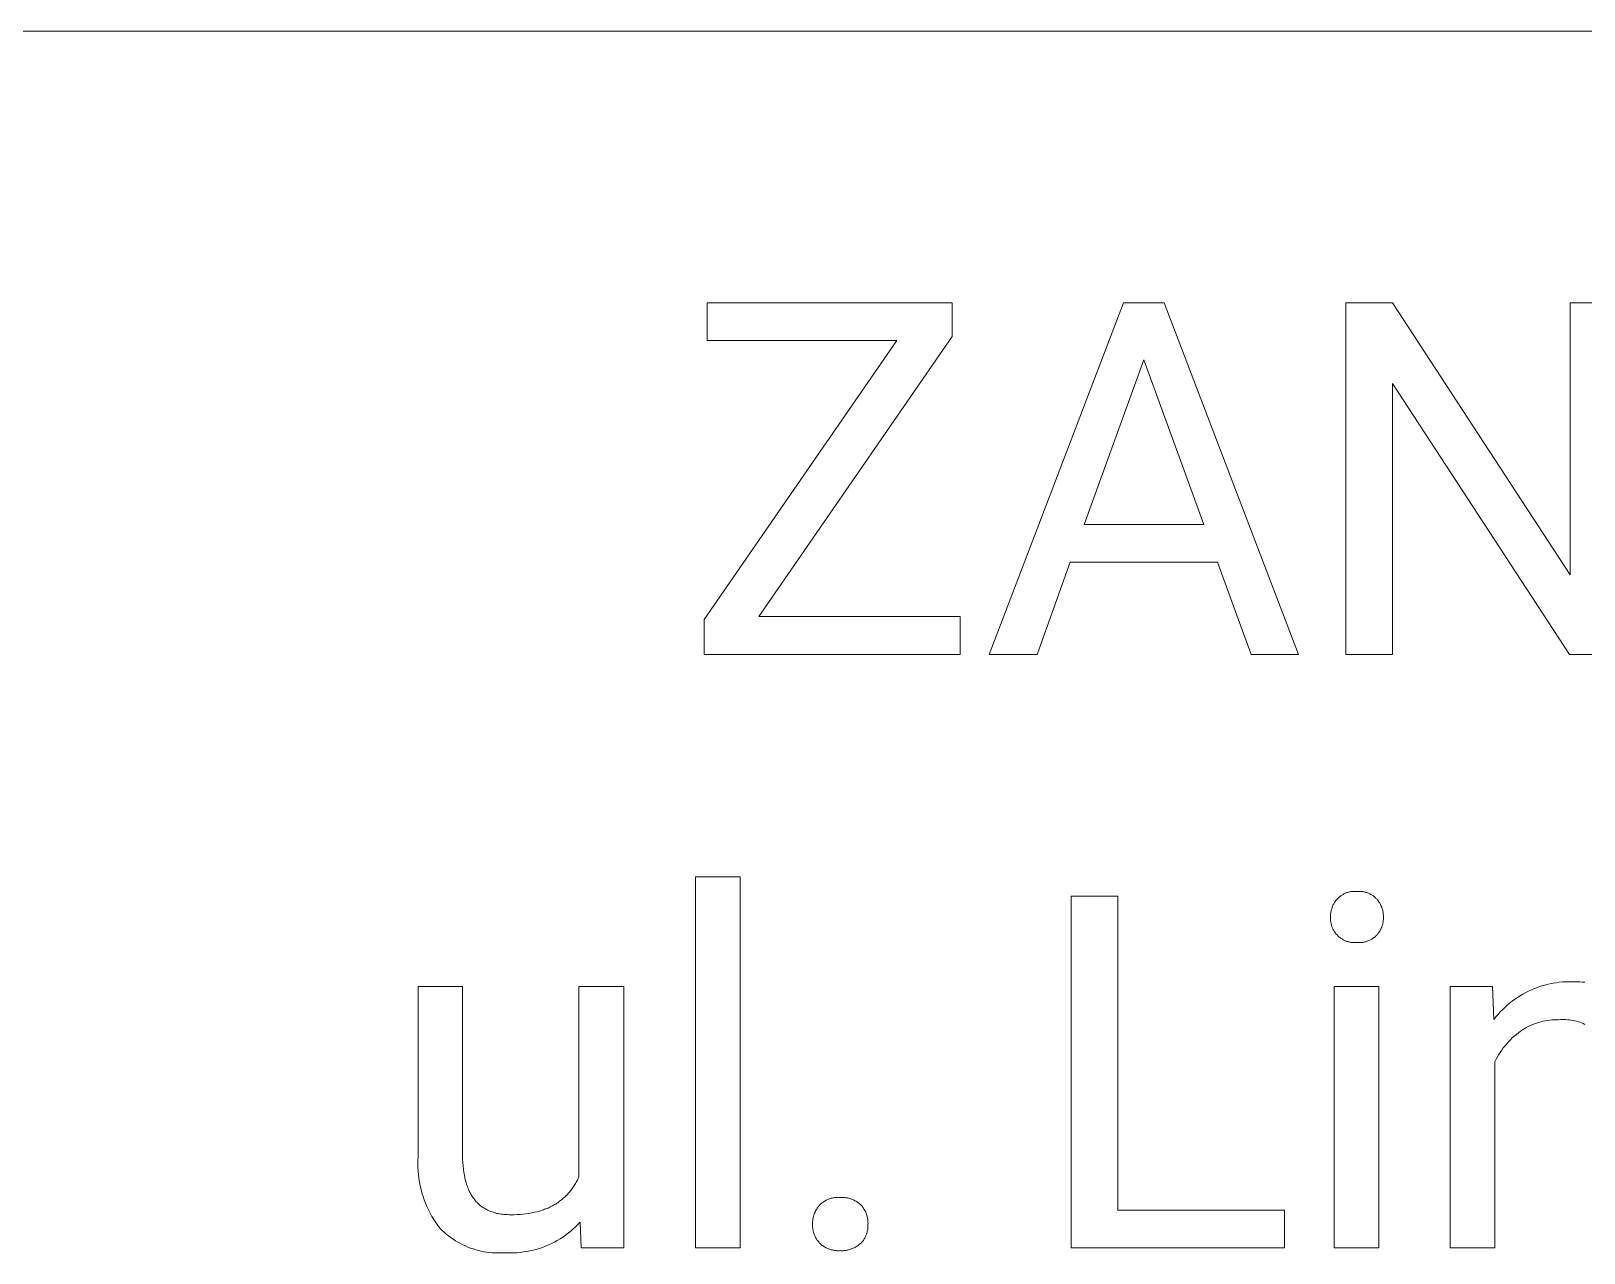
# Model space of a CAD drawing. Header units: millimetres. Extents: x -665 to 1920, y -373 to 1434.
# Drawn here: x 1077.6 to 1185.8, y -169 to -83.9 of the extents above; entities that cross this region are included whole.
import ezdxf

# ---------------------------------------------------------------- set-up
doc = ezdxf.new("R2010")
doc.units = ezdxf.units.MM
doc.header["$MEASUREMENT"] = 0
doc.layers.add('Domyślny', color=7, linetype='Continuous', true_color=0x000000)

msp = doc.modelspace()

# ---------------------------------------------------------------- linework, layer by layer
at = {"layer": 'Domyślny', "color": 18, "lineweight": 15, "true_color": 0x000000}
for p, q in [((1918.03, -83.88), (943.27, -83.88)), ((1124.7, -105.43), (1124.7, -102.79)), ((1124.7, -102.79), (1141.77, -102.79)), ((1141.77, -102.79), (1141.77, -105.14)), ((1144.34, -127.28), (1153.7, -102.79)), ((1153.7, -102.79), (1156.52, -102.79)), ((1156.52, -102.79), (1165.89, -127.28)), ((1169.18, -127.28), (1169.18, -102.79)), ((1169.18, -102.79), (1172.43, -102.79)), ((1172.43, -102.79), (1184.8, -121.74)), ((1184.8, -121.74), (1184.8, -102.79)), ((1184.8, -102.79), (1188.01, -102.79)), ((1124.49, -124.85), (1137.9, -105.43)), ((1137.9, -105.43), (1124.7, -105.43)), ((1141.77, -105.14), (1128.3, -124.64)), ((1155.11, -106.78), (1150.96, -118.23)), ((1159.28, -118.23), (1155.11, -106.78)), ((1184.76, -127.28), (1172.43, -108.41)), ((1172.43, -108.41), (1172.43, -127.28)), ((1150.96, -118.23), (1159.28, -118.23)), ((1149.98, -120.87), (1147.68, -127.28)), ((1160.24, -120.87), (1149.98, -120.87)), ((1162.58, -127.28), (1160.24, -120.87)), ((1124.49, -127.28), (1124.49, -124.85)), ((1128.3, -124.64), (1142.31, -124.64)), ((1142.31, -124.64), (1142.31, -127.28)), ((1142.31, -127.28), (1124.49, -127.28)), ((1147.68, -127.28), (1144.34, -127.28)), ((1165.89, -127.28), (1162.58, -127.28)), ((1172.43, -127.28), (1169.18, -127.28)), ((1188.01, -127.28), (1184.76, -127.28)), ((1123.88, -168.61), (1123.88, -142.78)), ((1123.88, -142.78), (1126.99, -142.78)), ((1126.99, -142.78), (1126.99, -168.61)), ((1169.32, -143.85), (1169.37, -143.84)), ((1169.37, -143.84), (1169.43, -143.82)), ((1169.43, -143.82), (1169.49, -143.81)), ((1169.49, -143.81), (1169.54, -143.8)), ((1169.54, -143.8), (1169.6, -143.79)), ((1169.6, -143.79), (1169.66, -143.78)), ((1169.66, -143.78), (1169.72, -143.78)), ((1169.72, -143.78), (1169.77, -143.78)), ((1169.77, -143.78), (1169.83, -143.78)), ((1169.83, -143.78), (1169.89, -143.78)), ((1169.89, -143.78), (1169.95, -143.78)), ((1169.95, -143.78), (1170.01, -143.78)), ((1170.01, -143.78), (1170.06, -143.78)), ((1170.06, -143.78), (1170.12, -143.78)), ((1170.12, -143.78), (1170.18, -143.78)), ((1170.18, -143.78), (1170.24, -143.79)), ((1170.24, -143.79), (1170.3, -143.79)), ((1170.3, -143.79), (1170.36, -143.8)), ((1170.36, -143.8), (1170.41, -143.81)), ((1170.41, -143.81), (1170.47, -143.82)), ((1170.47, -143.82), (1170.53, -143.84)), ((1170.53, -143.84), (1170.58, -143.85)), ((1150.05, -168.61), (1150.05, -144.12)), ((1150.05, -144.12), (1153.3, -144.12)), ((1153.3, -144.12), (1153.3, -165.97)), ((1168.2, -144.98), (1168.22, -144.93)), ((1168.22, -144.93), (1168.24, -144.87)), ((1168.24, -144.87), (1168.26, -144.81)), ((1168.26, -144.81), (1168.28, -144.76)), ((1168.28, -144.76), (1168.31, -144.7)), ((1168.31, -144.7), (1168.34, -144.65)), ((1168.34, -144.65), (1168.37, -144.6)), ((1168.37, -144.6), (1168.4, -144.55)), ((1168.4, -144.55), (1168.44, -144.5)), ((1168.44, -144.5), (1168.47, -144.45)), ((1168.47, -144.45), (1168.51, -144.4)), ((1168.51, -144.4), (1168.55, -144.35)), ((1168.55, -144.35), (1168.59, -144.31)), ((1168.59, -144.31), (1168.63, -144.27)), ((1168.63, -144.27), (1168.67, -144.23)), ((1168.67, -144.23), (1168.71, -144.19)), ((1168.71, -144.19), (1168.76, -144.15)), ((1168.76, -144.15), (1168.8, -144.11)), ((1168.8, -144.11), (1168.85, -144.08)), ((1168.85, -144.08), (1168.9, -144.05)), ((1168.9, -144.05), (1168.95, -144.02)), ((1168.95, -144.02), (1169, -143.99)), ((1169, -143.99), (1169.05, -143.96)), ((1169.05, -143.96), (1169.1, -143.94)), ((1169.1, -143.94), (1169.15, -143.91)), ((1169.15, -143.91), (1169.21, -143.89)), ((1169.21, -143.89), (1169.26, -143.87)), ((1169.26, -143.87), (1169.32, -143.85)), ((1170.58, -143.85), (1170.64, -143.87)), ((1170.64, -143.87), (1170.69, -143.89)), ((1170.69, -143.89), (1170.75, -143.91)), ((1170.75, -143.91), (1170.8, -143.94)), ((1170.8, -143.94), (1170.86, -143.96)), ((1170.86, -143.96), (1170.91, -143.99)), ((1170.91, -143.99), (1170.96, -144.02)), ((1170.96, -144.02), (1171.01, -144.05)), ((1171.01, -144.05), (1171.06, -144.08)), ((1171.06, -144.08), (1171.1, -144.12)), ((1171.1, -144.12), (1171.15, -144.15)), ((1171.15, -144.15), (1171.2, -144.19)), ((1171.2, -144.19), (1171.24, -144.23)), ((1171.24, -144.23), (1171.28, -144.27)), ((1171.28, -144.27), (1171.33, -144.31)), ((1171.33, -144.31), (1171.37, -144.35)), ((1171.37, -144.35), (1171.4, -144.4)), ((1171.4, -144.4), (1171.44, -144.45)), ((1171.44, -144.45), (1171.48, -144.5)), ((1171.48, -144.5), (1171.51, -144.55)), ((1171.51, -144.55), (1171.54, -144.6)), ((1171.54, -144.6), (1171.57, -144.65)), ((1171.57, -144.65), (1171.6, -144.7)), ((1171.6, -144.7), (1171.63, -144.76)), ((1171.63, -144.76), (1171.65, -144.81)), ((1171.65, -144.81), (1171.68, -144.87)), ((1171.68, -144.87), (1171.7, -144.93)), ((1171.7, -144.93), (1171.72, -144.98)), ((1168.11, -145.46), (1168.12, -145.4)), ((1168.11, -145.52), (1168.11, -145.46)), ((1168.11, -145.58), (1168.11, -145.52)), ((1168.11, -145.64), (1168.11, -145.58)), ((1168.11, -145.7), (1168.11, -145.64)), ((1168.12, -145.76), (1168.11, -145.7)), ((1168.12, -145.34), (1168.13, -145.28)), ((1168.12, -145.4), (1168.12, -145.34)), ((1168.12, -145.82), (1168.12, -145.76)), ((1168.13, -145.88), (1168.12, -145.82)), ((1168.13, -145.28), (1168.14, -145.22)), ((1168.14, -145.94), (1168.13, -145.88)), ((1168.14, -145.22), (1168.15, -145.16)), ((1168.15, -146), (1168.14, -145.94)), ((1168.15, -145.16), (1168.16, -145.1)), ((1168.16, -146.06), (1168.15, -146)), ((1168.16, -145.1), (1168.18, -145.04)), ((1168.18, -145.04), (1168.2, -144.98)), ((1171.72, -144.98), (1171.73, -145.04)), ((1171.73, -145.04), (1171.75, -145.1)), ((1171.75, -145.1), (1171.76, -145.16)), ((1171.76, -146), (1171.75, -146.06)), ((1171.76, -145.16), (1171.77, -145.22)), ((1171.77, -145.94), (1171.76, -146)), ((1171.77, -145.22), (1171.78, -145.28)), ((1171.78, -145.88), (1171.77, -145.94)), ((1171.78, -145.28), (1171.79, -145.34)), ((1171.79, -145.82), (1171.78, -145.88)), ((1171.79, -145.34), (1171.79, -145.4)), ((1171.79, -145.4), (1171.8, -145.46)), ((1171.8, -145.76), (1171.79, -145.82)), ((1171.8, -145.46), (1171.8, -145.52)), ((1171.8, -145.52), (1171.8, -145.58)), ((1171.8, -145.58), (1171.8, -145.64)), ((1171.8, -145.64), (1171.8, -145.7)), ((1171.8, -145.7), (1171.8, -145.76)), ((1168.18, -146.12), (1168.16, -146.06)), ((1168.19, -146.17), (1168.18, -146.12)), ((1168.21, -146.23), (1168.19, -146.17)), ((1168.23, -146.29), (1168.21, -146.23)), ((1168.26, -146.34), (1168.23, -146.29)), ((1168.28, -146.4), (1168.26, -146.34)), ((1168.31, -146.45), (1168.28, -146.4)), ((1168.34, -146.5), (1168.31, -146.45)), ((1168.37, -146.55), (1168.34, -146.5)), ((1168.4, -146.6), (1168.37, -146.55)), ((1168.43, -146.65), (1168.4, -146.6)), ((1168.47, -146.7), (1168.43, -146.65)), ((1168.51, -146.75), (1168.47, -146.7)), ((1168.55, -146.79), (1168.51, -146.75)), ((1168.59, -146.84), (1168.55, -146.79)), ((1168.63, -146.88), (1168.59, -146.84)), ((1168.67, -146.92), (1168.63, -146.88)), ((1168.71, -146.96), (1168.67, -146.92)), ((1168.76, -146.99), (1168.71, -146.96)), ((1168.8, -147.03), (1168.76, -146.99)), ((1168.85, -147.06), (1168.8, -147.03)), ((1168.9, -147.09), (1168.85, -147.06)), ((1171.04, -147.07), (1170.99, -147.1)), ((1171.09, -147.03), (1171.04, -147.07)), ((1171.14, -147), (1171.09, -147.03)), ((1171.19, -146.96), (1171.14, -147)), ((1171.24, -146.92), (1171.19, -146.96)), ((1171.28, -146.88), (1171.24, -146.92)), ((1171.33, -146.84), (1171.28, -146.88)), ((1171.37, -146.79), (1171.33, -146.84)), ((1171.4, -146.75), (1171.37, -146.79)), ((1171.44, -146.7), (1171.4, -146.75)), ((1171.48, -146.65), (1171.44, -146.7)), ((1171.51, -146.6), (1171.48, -146.65)), ((1171.54, -146.55), (1171.51, -146.6)), ((1171.57, -146.5), (1171.54, -146.55)), ((1171.6, -146.45), (1171.57, -146.5)), ((1171.63, -146.4), (1171.6, -146.45)), ((1171.65, -146.34), (1171.63, -146.4)), ((1171.68, -146.29), (1171.65, -146.34)), ((1171.7, -146.23), (1171.68, -146.29)), ((1171.72, -146.17), (1171.7, -146.23)), ((1171.73, -146.12), (1171.72, -146.17)), ((1171.75, -146.06), (1171.73, -146.12)), ((1168.95, -147.12), (1168.9, -147.09)), ((1169, -147.15), (1168.95, -147.12)), ((1169.05, -147.18), (1169, -147.15)), ((1169.1, -147.2), (1169.05, -147.18)), ((1169.16, -147.22), (1169.1, -147.2)), ((1169.21, -147.25), (1169.16, -147.22)), ((1169.26, -147.27), (1169.21, -147.25)), ((1169.32, -147.28), (1169.26, -147.27)), ((1169.38, -147.3), (1169.32, -147.28)), ((1169.43, -147.31), (1169.38, -147.3)), ((1169.49, -147.32), (1169.43, -147.31)), ((1169.54, -147.33), (1169.49, -147.32)), ((1169.6, -147.34), (1169.54, -147.33)), ((1169.66, -147.35), (1169.6, -147.34)), ((1169.72, -147.35), (1169.66, -147.35)), ((1169.77, -147.35), (1169.72, -147.35)), ((1169.83, -147.35), (1169.77, -147.35)), ((1169.89, -147.35), (1169.83, -147.35)), ((1169.95, -147.35), (1169.89, -147.35)), ((1170.01, -147.35), (1169.95, -147.35)), ((1170.07, -147.35), (1170.01, -147.35)), ((1170.13, -147.35), (1170.07, -147.35)), ((1170.19, -147.35), (1170.13, -147.35)), ((1170.25, -147.34), (1170.19, -147.35)), ((1170.31, -147.34), (1170.25, -147.34)), ((1170.37, -147.33), (1170.31, -147.34)), ((1170.43, -147.32), (1170.37, -147.33)), ((1170.49, -147.3), (1170.43, -147.32)), ((1170.55, -147.29), (1170.49, -147.3)), ((1170.61, -147.27), (1170.55, -147.29)), ((1170.66, -147.25), (1170.61, -147.27)), ((1170.72, -147.23), (1170.66, -147.25)), ((1170.78, -147.21), (1170.72, -147.23)), ((1170.83, -147.19), (1170.78, -147.21)), ((1170.89, -147.16), (1170.83, -147.19)), ((1170.94, -147.13), (1170.89, -147.16)), ((1170.99, -147.1), (1170.94, -147.13)), ((1182.74, -150.39), (1182.96, -150.33)), ((1182.96, -150.33), (1183.17, -150.27)), ((1183.17, -150.27), (1183.39, -150.22)), ((1183.39, -150.22), (1183.61, -150.18)), ((1183.61, -150.18), (1183.83, -150.14)), ((1183.83, -150.14), (1184.05, -150.11)), ((1184.05, -150.11), (1184.28, -150.09)), ((1184.28, -150.09), (1184.5, -150.08)), ((1184.5, -150.08), (1184.73, -150.07)), ((1184.73, -150.07), (1184.95, -150.07)), ((1184.95, -150.07), (1185.13, -150.07)), ((1185.13, -150.07), (1185.31, -150.08)), ((1185.31, -150.08), (1185.48, -150.09)), ((1185.48, -150.09), (1185.65, -150.1)), ((1185.65, -150.1), (1185.82, -150.11)), ((1104.56, -162.25), (1104.56, -150.41)), ((1104.56, -150.41), (1107.67, -150.41)), ((1107.67, -150.41), (1107.67, -162.16)), ((1115.77, -163.65), (1115.77, -150.41)), ((1115.77, -150.41), (1118.89, -150.41)), ((1118.89, -150.41), (1118.89, -168.61)), ((1168.36, -168.61), (1168.36, -150.41)), ((1168.36, -150.41), (1171.47, -150.41)), ((1171.47, -150.41), (1171.47, -168.61)), ((1176.45, -168.6), (1176.45, -150.41)), ((1176.45, -150.41), (1179.4, -150.41)), ((1179.4, -150.41), (1179.5, -152.7)), ((1180.76, -151.43), (1180.94, -151.3)), ((1180.94, -151.3), (1181.13, -151.17)), ((1181.13, -151.17), (1181.32, -151.05)), ((1181.32, -151.05), (1181.51, -150.94)), ((1181.51, -150.94), (1181.71, -150.83)), ((1181.71, -150.83), (1181.91, -150.73)), ((1181.91, -150.73), (1182.11, -150.63)), ((1182.11, -150.63), (1182.32, -150.55)), ((1182.32, -150.55), (1182.53, -150.47)), ((1182.53, -150.47), (1182.74, -150.39)), ((1179.64, -152.52), (1179.78, -152.35)), ((1179.78, -152.35), (1179.93, -152.18)), ((1179.93, -152.18), (1180.09, -152.02)), ((1180.09, -152.02), (1180.25, -151.87)), ((1180.25, -151.87), (1180.42, -151.71)), ((1180.42, -151.71), (1180.59, -151.57)), ((1180.59, -151.57), (1180.76, -151.43)), ((1179.5, -152.7), (1179.64, -152.52)), ((1181.35, -153.52), (1181.2, -153.63)), ((1181.48, -153.43), (1181.35, -153.52)), ((1181.61, -153.35), (1181.48, -153.43)), ((1181.75, -153.27), (1181.61, -153.35)), ((1181.89, -153.2), (1181.75, -153.27)), ((1182.03, -153.13), (1181.89, -153.2)), ((1182.17, -153.07), (1182.03, -153.13)), ((1182.32, -153.01), (1182.17, -153.07)), ((1182.47, -152.95), (1182.32, -153.01)), ((1182.61, -152.91), (1182.47, -152.95)), ((1182.76, -152.86), (1182.61, -152.91)), ((1182.92, -152.83), (1182.76, -152.86)), ((1183.07, -152.8), (1182.92, -152.83)), ((1183.22, -152.77), (1183.07, -152.8)), ((1183.38, -152.75), (1183.22, -152.77)), ((1183.53, -152.73), (1183.38, -152.75)), ((1183.69, -152.72), (1183.53, -152.73)), ((1183.85, -152.72), (1183.69, -152.72)), ((1184, -152.72), (1183.85, -152.72)), ((1184.13, -152.71), (1184, -152.72)), ((1184.25, -152.7), (1184.13, -152.71)), ((1184.38, -152.7), (1184.25, -152.7)), ((1184.5, -152.71), (1184.38, -152.7)), ((1184.63, -152.72), (1184.5, -152.71)), ((1184.75, -152.73), (1184.63, -152.72)), ((1184.87, -152.75), (1184.75, -152.73)), ((1185, -152.77), (1184.87, -152.75)), ((1185.12, -152.8), (1185, -152.77)), ((1185.24, -152.83), (1185.12, -152.8)), ((1185.36, -152.86), (1185.24, -152.83)), ((1185.48, -152.9), (1185.36, -152.86)), ((1185.6, -152.94), (1185.48, -152.9)), ((1185.71, -152.99), (1185.6, -152.94)), ((1185.83, -153.04), (1185.71, -152.99)), ((1180.27, -154.54), (1180.15, -154.68)), ((1180.39, -154.39), (1180.27, -154.54)), ((1180.51, -154.25), (1180.39, -154.39)), ((1180.64, -154.12), (1180.51, -154.25)), ((1180.77, -153.99), (1180.64, -154.12)), ((1180.91, -153.86), (1180.77, -153.99)), ((1181.06, -153.74), (1180.91, -153.86)), ((1181.2, -153.63), (1181.06, -153.74)), ((1179.65, -155.47), (1179.57, -155.64)), ((1179.57, -155.64), (1179.57, -168.6)), ((1179.74, -155.3), (1179.65, -155.47)), ((1179.84, -155.14), (1179.74, -155.3)), ((1179.94, -154.99), (1179.84, -155.14)), ((1180.04, -154.83), (1179.94, -154.99)), ((1180.15, -154.68), (1180.04, -154.83)), ((1107.67, -162.16), (1107.67, -162.42)), ((1104.54, -162.76), (1104.55, -162.51)), ((1104.55, -163.02), (1104.54, -162.76)), ((1104.55, -162.51), (1104.56, -162.25)), ((1104.56, -163.27), (1104.55, -163.02)), ((1104.59, -163.52), (1104.56, -163.27)), ((1107.67, -162.42), (1107.68, -162.67)), ((1107.68, -162.67), (1107.7, -162.9)), ((1107.7, -162.9), (1107.72, -163.13)), ((1107.72, -163.13), (1107.75, -163.36)), ((1104.62, -163.78), (1104.59, -163.52)), ((1104.66, -164.03), (1104.62, -163.78)), ((1104.71, -164.28), (1104.66, -164.03)), ((1104.77, -164.53), (1104.71, -164.28)), ((1107.75, -163.36), (1107.77, -163.46)), ((1107.77, -163.46), (1107.79, -163.57)), ((1107.79, -163.57), (1107.81, -163.67)), ((1107.81, -163.67), (1107.83, -163.78)), ((1107.83, -163.78), (1107.86, -163.88)), ((1107.86, -163.88), (1107.88, -163.97)), ((1107.88, -163.97), (1107.91, -164.07)), ((1107.91, -164.07), (1107.94, -164.16)), ((1107.94, -164.16), (1107.97, -164.25)), ((1107.97, -164.25), (1108, -164.34)), ((1108, -164.34), (1108.03, -164.43)), ((1115.35, -164.41), (1115.39, -164.34)), ((1115.39, -164.34), (1115.44, -164.27)), ((1115.44, -164.27), (1115.49, -164.19)), ((1115.49, -164.19), (1115.53, -164.12)), ((1115.53, -164.12), (1115.57, -164.04)), ((1115.57, -164.04), (1115.62, -163.97)), ((1115.62, -163.97), (1115.66, -163.89)), ((1115.66, -163.89), (1115.7, -163.81)), ((1115.7, -163.81), (1115.74, -163.73)), ((1115.74, -163.73), (1115.77, -163.65)), ((1104.83, -164.77), (1104.77, -164.53)), ((1104.91, -165.02), (1104.83, -164.77)), ((1104.99, -165.26), (1104.91, -165.02)), ((1105.08, -165.5), (1104.99, -165.26)), ((1108.03, -164.43), (1108.07, -164.52)), ((1108.07, -164.52), (1108.11, -164.6)), ((1108.11, -164.6), (1108.14, -164.68)), ((1108.14, -164.68), (1108.18, -164.76)), ((1108.18, -164.76), (1108.23, -164.84)), ((1108.23, -164.84), (1108.27, -164.92)), ((1108.27, -164.92), (1108.32, -164.99)), ((1108.32, -164.99), (1108.36, -165.06)), ((1108.36, -165.06), (1108.41, -165.13)), ((1108.41, -165.13), (1108.46, -165.2)), ((1108.46, -165.2), (1108.51, -165.26)), ((1108.51, -165.26), (1108.57, -165.33)), ((1108.57, -165.33), (1108.62, -165.39)), ((1108.62, -165.39), (1108.68, -165.45)), ((1108.68, -165.45), (1108.74, -165.51)), ((1114.22, -165.5), (1114.29, -165.46)), ((1114.29, -165.46), (1114.36, -165.41)), ((1114.36, -165.41), (1114.42, -165.36)), ((1114.42, -165.36), (1114.49, -165.31)), ((1114.49, -165.31), (1114.56, -165.26)), ((1114.56, -165.26), (1114.62, -165.21)), ((1114.62, -165.21), (1114.68, -165.15)), ((1114.68, -165.15), (1114.74, -165.1)), ((1114.74, -165.1), (1114.81, -165.04)), ((1114.81, -165.04), (1114.86, -164.99)), ((1114.86, -164.99), (1114.92, -164.93)), ((1114.92, -164.93), (1114.98, -164.87)), ((1114.98, -164.87), (1115.04, -164.8)), ((1115.04, -164.8), (1115.09, -164.74)), ((1115.09, -164.74), (1115.14, -164.68)), ((1115.14, -164.68), (1115.2, -164.61)), ((1115.2, -164.61), (1115.25, -164.55)), ((1115.25, -164.55), (1115.3, -164.48)), ((1115.3, -164.48), (1115.35, -164.41)), ((1132.67, -165.5), (1132.72, -165.46)), ((1132.72, -165.46), (1132.77, -165.43)), ((1132.77, -165.43), (1132.82, -165.39)), ((1132.82, -165.39), (1132.87, -165.36)), ((1132.87, -165.36), (1132.93, -165.32)), ((1132.93, -165.32), (1132.98, -165.29)), ((1132.98, -165.29), (1133.04, -165.26)), ((1133.04, -165.26), (1133.1, -165.24)), ((1133.1, -165.24), (1133.15, -165.21)), ((1133.15, -165.21), (1133.21, -165.19)), ((1133.21, -165.19), (1133.27, -165.17)), ((1133.27, -165.17), (1133.33, -165.15)), ((1133.33, -165.15), (1133.39, -165.14)), ((1133.39, -165.14), (1133.46, -165.12)), ((1133.46, -165.12), (1133.52, -165.11)), ((1133.52, -165.11), (1133.58, -165.1)), ((1133.58, -165.1), (1133.64, -165.09)), ((1133.64, -165.09), (1133.71, -165.09)), ((1133.71, -165.09), (1133.77, -165.09)), ((1133.77, -165.09), (1133.83, -165.08)), ((1133.83, -165.08), (1133.89, -165.09)), ((1133.89, -165.09), (1133.96, -165.09)), ((1133.96, -165.09), (1134.02, -165.09)), ((1134.02, -165.09), (1134.09, -165.09)), ((1134.09, -165.09), (1134.16, -165.09)), ((1134.16, -165.09), (1134.23, -165.09)), ((1134.23, -165.09), (1134.29, -165.1)), ((1134.29, -165.1), (1134.36, -165.11)), ((1134.36, -165.11), (1134.42, -165.12)), ((1134.42, -165.12), (1134.49, -165.13)), ((1134.49, -165.13), (1134.56, -165.15)), ((1134.56, -165.15), (1134.62, -165.16)), ((1134.62, -165.16), (1134.68, -165.18)), ((1134.68, -165.18), (1134.75, -165.21)), ((1134.75, -165.21), (1134.81, -165.23)), ((1134.81, -165.23), (1134.87, -165.26)), ((1134.87, -165.26), (1134.93, -165.29)), ((1134.93, -165.29), (1134.99, -165.32)), ((1134.99, -165.32), (1135.05, -165.35)), ((1135.05, -165.35), (1135.11, -165.38)), ((1135.11, -165.38), (1135.16, -165.42)), ((1135.16, -165.42), (1135.22, -165.46)), ((1135.22, -165.46), (1135.27, -165.5)), ((1105.18, -165.73), (1105.08, -165.5)), ((1105.29, -165.96), (1105.18, -165.73)), ((1105.41, -166.19), (1105.29, -165.96)), ((1105.53, -166.41), (1105.41, -166.19)), ((1105.66, -166.63), (1105.53, -166.41)), ((1108.74, -165.51), (1108.8, -165.56)), ((1108.8, -165.56), (1108.86, -165.62)), ((1108.86, -165.62), (1108.92, -165.67)), ((1108.92, -165.67), (1108.99, -165.72)), ((1108.99, -165.72), (1109.05, -165.76)), ((1109.05, -165.76), (1109.12, -165.81)), ((1109.12, -165.81), (1109.19, -165.85)), ((1109.19, -165.85), (1109.26, -165.89)), ((1109.26, -165.89), (1109.33, -165.93)), ((1109.33, -165.93), (1109.41, -165.97)), ((1109.41, -165.97), (1109.48, -166.01)), ((1109.48, -166.01), (1109.56, -166.04)), ((1109.56, -166.04), (1109.64, -166.07)), ((1109.64, -166.07), (1109.72, -166.1)), ((1109.72, -166.1), (1109.81, -166.13)), ((1109.81, -166.13), (1109.89, -166.15)), ((1109.89, -166.15), (1109.98, -166.18)), ((1109.98, -166.18), (1110.06, -166.2)), ((1110.06, -166.2), (1110.15, -166.22)), ((1110.15, -166.22), (1110.24, -166.23)), ((1110.24, -166.23), (1110.34, -166.25)), ((1110.34, -166.25), (1110.43, -166.26)), ((1110.43, -166.26), (1110.53, -166.27)), ((1110.53, -166.27), (1110.62, -166.28)), ((1110.62, -166.28), (1110.72, -166.29)), ((1110.72, -166.29), (1110.82, -166.29)), ((1110.82, -166.29), (1110.92, -166.3)), ((1110.92, -166.3), (1111.03, -166.3)), ((1111.03, -166.3), (1111.25, -166.3)), ((1111.25, -166.3), (1111.47, -166.29)), ((1111.47, -166.29), (1111.68, -166.27)), ((1111.68, -166.27), (1111.88, -166.26)), ((1111.88, -166.26), (1112.09, -166.23)), ((1112.09, -166.23), (1112.28, -166.2)), ((1112.28, -166.2), (1112.48, -166.17)), ((1112.48, -166.17), (1112.67, -166.13)), ((1112.67, -166.13), (1112.85, -166.09)), ((1112.85, -166.09), (1113.03, -166.04)), ((1113.03, -166.04), (1113.2, -165.98)), ((1113.2, -165.98), (1113.29, -165.95)), ((1113.29, -165.95), (1113.37, -165.92)), ((1113.37, -165.92), (1113.45, -165.89)), ((1113.45, -165.89), (1113.54, -165.86)), ((1113.54, -165.86), (1113.62, -165.83)), ((1113.62, -165.83), (1113.7, -165.79)), ((1113.7, -165.79), (1113.77, -165.75)), ((1113.77, -165.75), (1113.85, -165.71)), ((1113.85, -165.71), (1113.93, -165.67)), ((1113.93, -165.67), (1114, -165.63)), ((1114, -165.63), (1114.07, -165.59)), ((1114.07, -165.59), (1114.15, -165.55)), ((1114.15, -165.55), (1114.22, -165.5)), ((1132.07, -166.58), (1132.08, -166.51)), ((1132.08, -166.51), (1132.1, -166.45)), ((1132.1, -166.45), (1132.11, -166.38)), ((1132.11, -166.38), (1132.13, -166.32)), ((1132.13, -166.32), (1132.16, -166.26)), ((1132.16, -166.26), (1132.18, -166.19)), ((1132.18, -166.19), (1132.21, -166.13)), ((1132.21, -166.13), (1132.23, -166.07)), ((1132.23, -166.07), (1132.26, -166.01)), ((1132.26, -166.01), (1132.3, -165.96)), ((1132.3, -165.96), (1132.33, -165.9)), ((1132.33, -165.9), (1132.37, -165.84)), ((1132.37, -165.84), (1132.4, -165.79)), ((1132.4, -165.79), (1132.44, -165.73)), ((1132.44, -165.73), (1132.49, -165.68)), ((1132.49, -165.68), (1132.53, -165.63)), ((1132.53, -165.63), (1132.57, -165.59)), ((1132.57, -165.59), (1132.62, -165.54)), ((1132.62, -165.54), (1132.67, -165.5)), ((1135.27, -165.5), (1135.32, -165.54)), ((1135.32, -165.54), (1135.37, -165.59)), ((1135.37, -165.59), (1135.42, -165.63)), ((1135.42, -165.63), (1135.46, -165.68)), ((1135.46, -165.68), (1135.51, -165.73)), ((1135.51, -165.73), (1135.55, -165.79)), ((1135.55, -165.79), (1135.58, -165.84)), ((1135.58, -165.84), (1135.62, -165.9)), ((1135.62, -165.9), (1135.65, -165.95)), ((1135.65, -165.95), (1135.69, -166.01)), ((1135.69, -166.01), (1135.72, -166.07)), ((1135.72, -166.07), (1135.74, -166.13)), ((1135.74, -166.13), (1135.77, -166.19)), ((1135.77, -166.19), (1135.79, -166.26)), ((1135.79, -166.26), (1135.81, -166.32)), ((1135.81, -166.32), (1135.83, -166.38)), ((1135.83, -166.38), (1135.85, -166.45)), ((1135.85, -166.45), (1135.87, -166.51)), ((1135.87, -166.51), (1135.88, -166.58)), ((1153.3, -165.97), (1164.9, -165.97)), ((1164.9, -165.97), (1164.9, -168.61)), ((1105.8, -166.84), (1105.66, -166.63)), ((1105.95, -167.05), (1105.8, -166.84)), ((1106.1, -167.25), (1105.95, -167.05)), ((1106.24, -167.39), (1106.1, -167.25)), ((1106.39, -167.52), (1106.24, -167.39)), ((1106.53, -167.65), (1106.39, -167.52)), ((1115.02, -167.58), (1114.84, -167.72)), ((1115.2, -167.44), (1115.02, -167.58)), ((1115.37, -167.29), (1115.2, -167.44)), ((1115.54, -167.13), (1115.37, -167.29)), ((1115.7, -166.97), (1115.54, -167.13)), ((1115.86, -166.81), (1115.7, -166.97)), ((1115.93, -168.61), (1115.86, -166.81)), ((1132.04, -166.78), (1132.05, -166.71)), ((1132.04, -166.84), (1132.04, -166.78)), ((1132.04, -166.91), (1132.04, -166.84)), ((1132.04, -166.97), (1132.04, -166.91)), ((1132.04, -167.04), (1132.04, -166.97)), ((1132.04, -167.1), (1132.04, -167.04)), ((1132.04, -167.16), (1132.04, -167.1)), ((1132.05, -167.22), (1132.04, -167.16)), ((1132.05, -166.71), (1132.06, -166.64)), ((1132.06, -167.28), (1132.05, -167.22)), ((1132.06, -166.64), (1132.07, -166.58)), ((1132.07, -167.34), (1132.06, -167.28)), ((1132.08, -167.4), (1132.07, -167.34)), ((1132.09, -167.46), (1132.08, -167.4)), ((1132.11, -167.52), (1132.09, -167.46)), ((1132.13, -167.58), (1132.11, -167.52)), ((1132.15, -167.64), (1132.13, -167.58)), ((1132.17, -167.7), (1132.15, -167.64)), ((1135.8, -167.64), (1135.78, -167.7)), ((1135.82, -167.58), (1135.8, -167.64)), ((1135.84, -167.52), (1135.82, -167.58)), ((1135.85, -167.46), (1135.84, -167.52)), ((1135.87, -167.4), (1135.85, -167.46)), ((1135.88, -167.34), (1135.87, -167.4)), ((1135.88, -166.58), (1135.89, -166.64)), ((1135.89, -167.28), (1135.88, -167.34)), ((1135.89, -166.64), (1135.9, -166.71)), ((1135.9, -167.22), (1135.89, -167.28)), ((1135.9, -166.71), (1135.9, -166.78)), ((1135.9, -166.78), (1135.9, -166.84)), ((1135.9, -166.84), (1135.91, -166.91)), ((1135.91, -166.91), (1135.9, -166.97)), ((1135.9, -166.97), (1135.9, -167.04)), ((1135.9, -167.04), (1135.9, -167.1)), ((1135.9, -167.1), (1135.9, -167.16)), ((1135.9, -167.16), (1135.9, -167.22)), ((1106.69, -167.77), (1106.53, -167.65)), ((1106.84, -167.89), (1106.69, -167.77)), ((1107, -168), (1106.84, -167.89)), ((1107.17, -168.11), (1107, -168)), ((1107.34, -168.21), (1107.17, -168.11)), ((1107.51, -168.3), (1107.34, -168.21)), ((1107.68, -168.39), (1107.51, -168.3)), ((1107.86, -168.47), (1107.68, -168.39)), ((1108.04, -168.55), (1107.86, -168.47)), ((1108.22, -168.62), (1108.04, -168.55)), ((1108.41, -168.68), (1108.22, -168.62)), ((1108.59, -168.74), (1108.41, -168.68)), ((1112.79, -168.71), (1112.57, -168.76)), ((1113.01, -168.64), (1112.79, -168.71)), ((1113.22, -168.57), (1113.01, -168.64)), ((1113.44, -168.48), (1113.22, -168.57)), ((1113.65, -168.4), (1113.44, -168.48)), ((1113.86, -168.3), (1113.65, -168.4)), ((1114.06, -168.2), (1113.86, -168.3)), ((1114.26, -168.09), (1114.06, -168.2)), ((1114.46, -167.97), (1114.26, -168.09)), ((1114.65, -167.85), (1114.46, -167.97)), ((1114.84, -167.72), (1114.65, -167.85)), ((1118.89, -168.61), (1115.93, -168.61)), ((1126.99, -168.61), (1123.88, -168.61)), ((1132.19, -167.75), (1132.17, -167.7)), ((1132.22, -167.81), (1132.19, -167.75)), ((1132.25, -167.86), (1132.22, -167.81)), ((1132.27, -167.92), (1132.25, -167.86)), ((1132.31, -167.97), (1132.27, -167.92)), ((1132.34, -168.02), (1132.31, -167.97)), ((1132.37, -168.08), (1132.34, -168.02)), ((1132.41, -168.12), (1132.37, -168.08)), ((1132.45, -168.17), (1132.41, -168.12)), ((1132.49, -168.22), (1132.45, -168.17)), ((1132.53, -168.27), (1132.49, -168.22)), ((1132.57, -168.31), (1132.53, -168.27)), ((1132.62, -168.35), (1132.57, -168.31)), ((1132.67, -168.39), (1132.62, -168.35)), ((1132.72, -168.43), (1132.67, -168.39)), ((1132.77, -168.47), (1132.72, -168.43)), ((1132.82, -168.5), (1132.77, -168.47)), ((1132.87, -168.54), (1132.82, -168.5)), ((1132.93, -168.57), (1132.87, -168.54)), ((1132.98, -168.6), (1132.93, -168.57)), ((1133.04, -168.63), (1132.98, -168.6)), ((1133.1, -168.65), (1133.04, -168.63)), ((1133.16, -168.68), (1133.1, -168.65)), ((1133.21, -168.7), (1133.16, -168.68)), ((1133.27, -168.72), (1133.21, -168.7)), ((1133.33, -168.73), (1133.27, -168.72)), ((1134.68, -168.7), (1134.62, -168.72)), ((1134.74, -168.68), (1134.68, -168.7)), ((1134.81, -168.66), (1134.74, -168.68)), ((1134.87, -168.63), (1134.81, -168.66)), ((1134.93, -168.61), (1134.87, -168.63)), ((1134.99, -168.58), (1134.93, -168.61)), ((1135.05, -168.54), (1134.99, -168.58)), ((1135.1, -168.51), (1135.05, -168.54)), ((1135.16, -168.47), (1135.1, -168.51)), ((1135.22, -168.44), (1135.16, -168.47)), ((1135.27, -168.4), (1135.22, -168.44)), ((1135.32, -168.35), (1135.27, -168.4)), ((1135.37, -168.31), (1135.32, -168.35)), ((1135.42, -168.27), (1135.37, -168.31)), ((1135.46, -168.22), (1135.42, -168.27)), ((1135.5, -168.17), (1135.46, -168.22)), ((1135.54, -168.13), (1135.5, -168.17)), ((1135.58, -168.08), (1135.54, -168.13)), ((1135.61, -168.02), (1135.58, -168.08)), ((1135.64, -167.97), (1135.61, -168.02)), ((1135.68, -167.92), (1135.64, -167.97)), ((1135.7, -167.87), (1135.68, -167.92)), ((1135.73, -167.81), (1135.7, -167.87)), ((1135.76, -167.75), (1135.73, -167.81)), ((1135.78, -167.7), (1135.76, -167.75)), ((1164.9, -168.61), (1150.05, -168.61)), ((1171.47, -168.61), (1168.36, -168.61)), ((1179.57, -168.6), (1176.45, -168.6)), ((1108.78, -168.79), (1108.59, -168.74)), ((1108.97, -168.83), (1108.78, -168.79)), ((1109.16, -168.87), (1108.97, -168.83)), ((1109.36, -168.9), (1109.16, -168.87)), ((1109.55, -168.92), (1109.36, -168.9)), ((1109.75, -168.94), (1109.55, -168.92)), ((1109.94, -168.95), (1109.75, -168.94)), ((1110.14, -168.96), (1109.94, -168.95)), ((1110.33, -168.95), (1110.14, -168.96)), ((1110.53, -168.94), (1110.33, -168.95)), ((1110.76, -168.95), (1110.53, -168.94)), ((1110.99, -168.96), (1110.76, -168.95)), ((1111.21, -168.95), (1110.99, -168.96)), ((1111.44, -168.94), (1111.21, -168.95)), ((1111.67, -168.92), (1111.44, -168.94)), ((1111.9, -168.89), (1111.67, -168.92)), ((1112.12, -168.86), (1111.9, -168.89)), ((1112.35, -168.82), (1112.12, -168.86)), ((1112.57, -168.76), (1112.35, -168.82)), ((1133.4, -168.75), (1133.33, -168.73)), ((1133.46, -168.76), (1133.4, -168.75)), ((1133.52, -168.77), (1133.46, -168.76)), ((1133.58, -168.78), (1133.52, -168.77)), ((1133.64, -168.79), (1133.58, -168.78)), ((1133.71, -168.79), (1133.64, -168.79)), ((1133.77, -168.8), (1133.71, -168.79)), ((1133.83, -168.8), (1133.77, -168.8)), ((1133.89, -168.8), (1133.83, -168.8)), ((1133.96, -168.79), (1133.89, -168.8)), ((1134.02, -168.8), (1133.96, -168.79)), ((1134.09, -168.8), (1134.02, -168.8)), ((1134.16, -168.8), (1134.09, -168.8)), ((1134.22, -168.79), (1134.16, -168.8)), ((1134.29, -168.79), (1134.22, -168.79)), ((1134.36, -168.78), (1134.29, -168.79)), ((1134.42, -168.77), (1134.36, -168.78)), ((1134.49, -168.76), (1134.42, -168.77)), ((1134.55, -168.74), (1134.49, -168.76)), ((1134.62, -168.72), (1134.55, -168.74))]:
    msp.add_line(p, q, dxfattribs=at)

doc.saveas('drawing.dxf')
